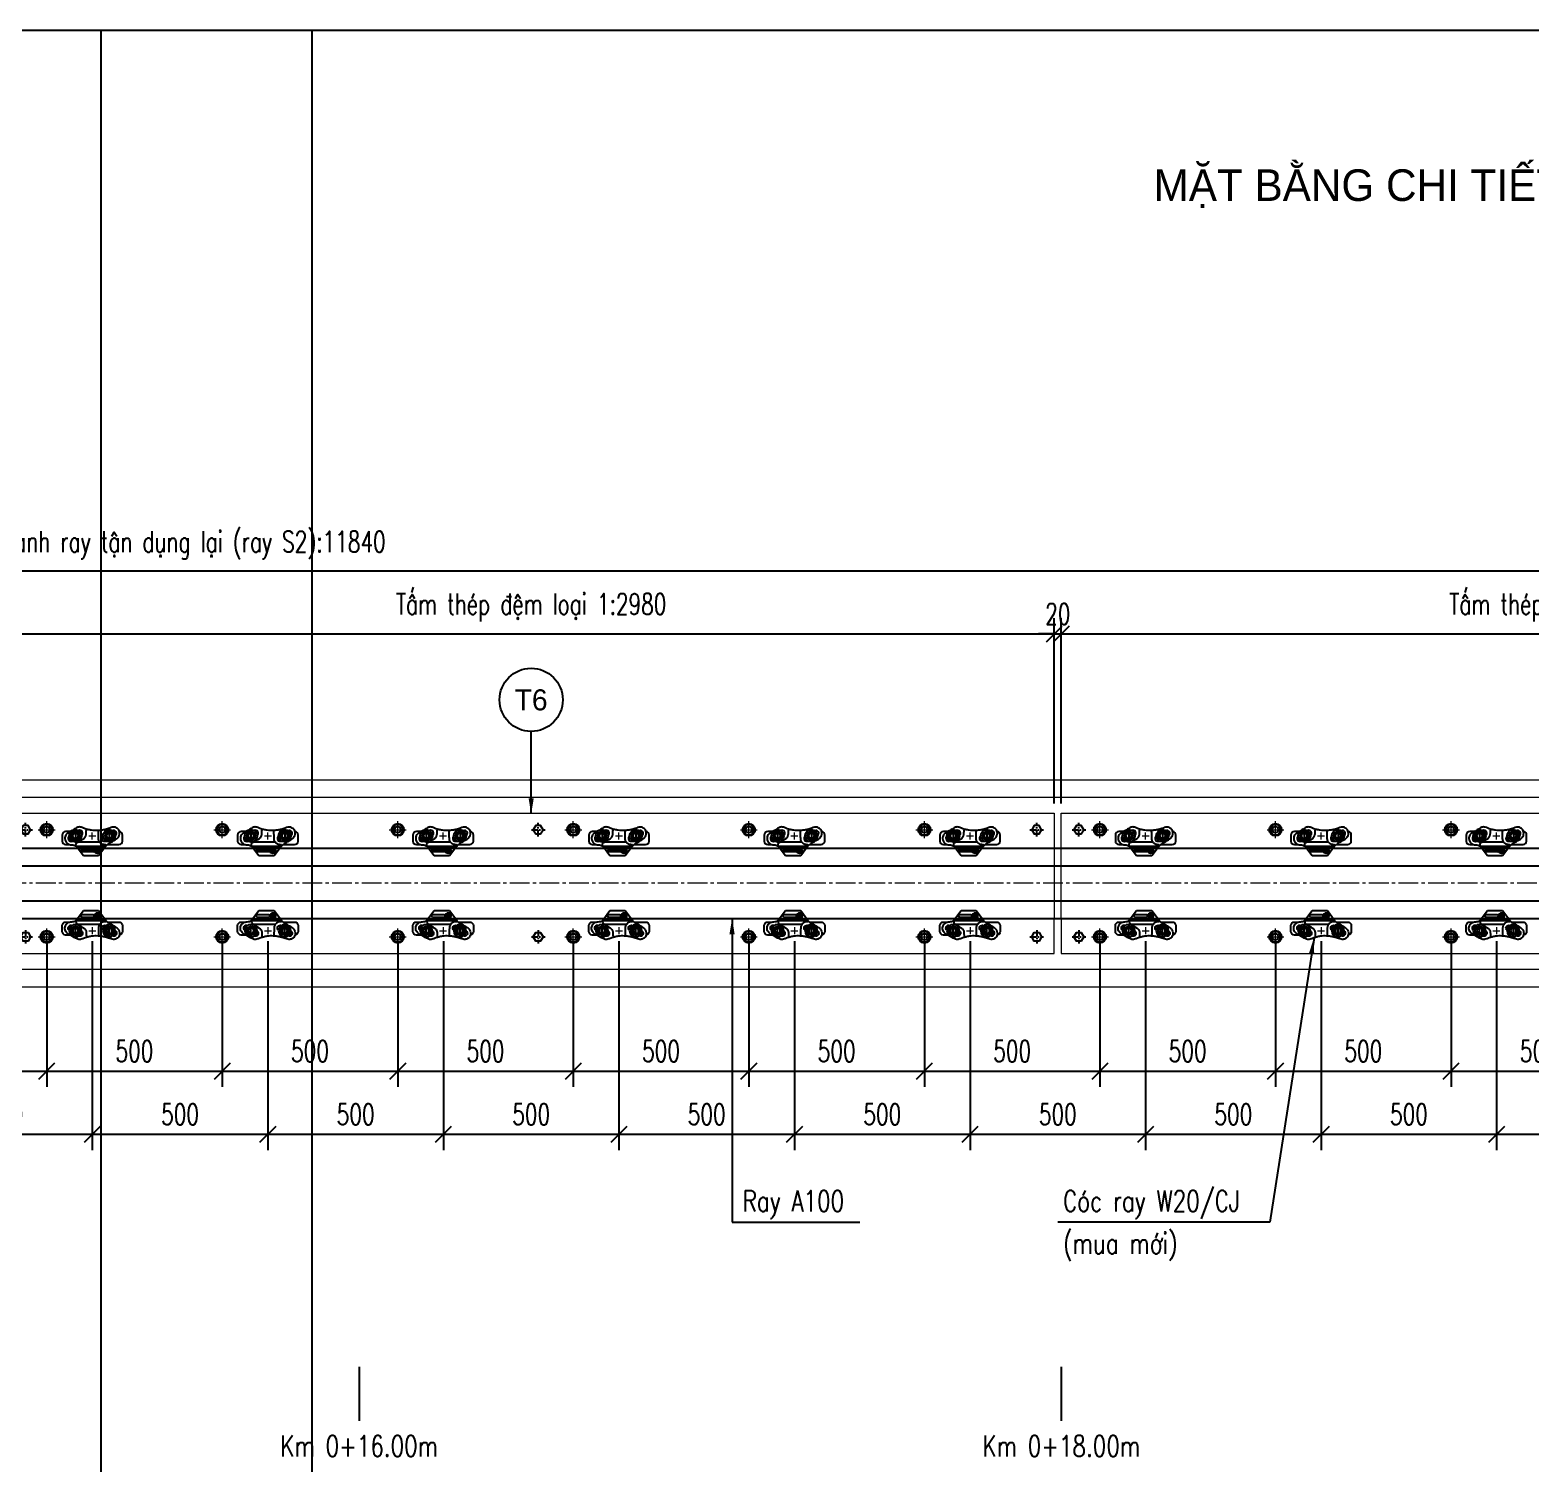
# Model space of a CAD drawing. Header units: millimetres. Extents: x 105795 to 260623, y -660711 to -234400.
# Drawn here: x 150627 to 154899, y -316960 to -312877 of the extents above; entities that cross this region are included whole.
import ezdxf
from ezdxf.enums import TextEntityAlignment as Align

# ---------------------------------------------------------------- set-up
doc = ezdxf.new("R2010")
doc.units = ezdxf.units.MM
doc.header["$LTSCALE"] = 150
doc.header["$MEASUREMENT"] = 0
doc.linetypes.add('CENTER', pattern=[2, 1.25, -0.25, 0.25, -0.25])
doc.linetypes.add('CENTER2', pattern=[1.125, 0.75, -0.125, 0.125, -0.125])
doc.layers.get('Defpoints').update_dxf_attribs({"color": 255})
for name, color, linetype in [('Bulong chinh cao do', 7, 'Continuous'), ('GhichuLytrinh', 2, 'Continuous'), ('PART', 3, 'Continuous'), ('Ray moi', 1, 'Continuous'), ('T-Dim', 8, 'Continuous'), ('T-Hatch', 8, 'Continuous'), ('T-Thay', 3, 'Continuous'), ('T-Truc', 13, 'CENTER2'), ('Tam thep dem', 2, 'Continuous'), ('TEXT', 4, 'Continuous')]:
    doc.layers.add(name, color=color, linetype=linetype)
doc.styles.add('HOA', font='VHAVAN.TTF', dxfattribs={"width": 0.85})
doc.styles.add('THUONG', font='vnsimple.shx', dxfattribs={"width": 0.75})
doc.styles.add('vnsimple', font='vnsimple.shx', dxfattribs={"width": 0.7})
doc.dimstyles.new('30L', dxfattribs={"dimscale": 300, "dimtxt": 0.2, "dimasz": 0.15, "dimexe": 0.15, "dimexo": 0.1, "dimgap": 0.09, "dimtad": 1, "dimdsep": 46, "dimtxsty": 'vnsimple', "dimblk": 'OBLIQUE', "dimcen": 0.09, "dimdle": 0.1, "dimclrd": 256, "dimclre": 256, "dimclrt": 3, "dimadec": 0, "dimazin": 0, "dimtfac": 1, "dimtix": 1, "dimtmove": 1, "dimatfit": 3, "dimfxl": 1, "dimtolj": 1, "dimtzin": 0, "dimarcsym": 0})

# ---------------------------------------------------------------- blocks, each defined once
blk = doc.blocks.new('Bulong M16 chinh cao do')
at = {"layer": 'Bulong chinh cao do', "lineweight": -3}
blk.add_lwpolyline([(-13.9, 0), (-6.9, -12), (6.9, -12), (13.9, 0), (6.9, 12), (-6.9, 12)], close=True, dxfattribs=at)
at = {"layer": 'T-Truc', "color": 250, "linetype": 'CENTER', "lineweight": -3, "ltscale": 0.1}
for p, q in [((-19.4, 0), (19.4, 0)), ((0, -19.4), (0, 19.4))]:
    blk.add_line(p, q, dxfattribs=at)
blk = doc.blocks.new('BU LONG')
at = {"layer": 'PART', "color": 2, "linetype": 'ByBlock', "lineweight": 9, "ltscale": 0.1}
for p, q in [((587039.7, -184944.2), (587087.7, -184944.2)), ((587063.7, -184968.2), (587063.7, -184920.2))]:
    blk.add_line(p, q, dxfattribs=at)
at = {"layer": 'PART', "color": 8, "linetype": 'Continuous'}
blk.add_lwpolyline([(587055.4, -184929.8), (587047.1, -184944.2), (587055.4, -184958.6), (587072.1, -184958.6), (587080.4, -184944.2), (587072.1, -184929.8)], close=True, dxfattribs=at)
at = {"layer": 'PART', "color": 2, "linetype": 'Continuous'}
for radius in [17.6, 8.8]:
    blk.add_circle((587063.7, -184944.2), radius, dxfattribs=at)
blk = doc.blocks.new('coc1')
at = {"layer": 'T-Dim', "color": 8}
for p, q in [((252148.7, -30911), (252131.7, -30911)), ((252158.7, -30953.7), (252158.7, -30921)), ((252163.3, -30958.5), (252191, -30979.2)), ((252191, -30979.2), (252191, -31022.5)), ((252121.7, -31059.7), (252121.7, -31073)), ((252191, -31022.5), (252163.3, -31043.3)), ((252131.7, -31083), (252148.7, -31083)), ((252158.7, -31073), (252158.7, -31062.1))]:
    blk.add_line(p, q, dxfattribs=at)
at = {"layer": 'T-Dim', "color": 250}
for p, q in [((252126.1, -30948.7), (252141.5, -30948.7)), ((252151.5, -30976.2), (252151.5, -31038.5)), ((252171.9, -30984.6), (252171.2, -30984.6)), ((252171.2, -30984.6), (252171.3, -30985.4)), ((252172.9, -31027.2), (252172.9, -30993.4)), ((252174.9, -30991.4), (252177.5, -30991.4)), ((252177.5, -30983), (252175.9, -30983)), ((252175.9, -30983), (252175.9, -30984.6)), ((252175.9, -30985.9), (252175.9, -30987.5)), ((252177.5, -30987.5), (252175.9, -30987.5)), ((252177.8, -30983.6), (252177.8, -30984.6)), ((252177.8, -30986.9), (252177.8, -30985.9)), ((252178.3, -30984.6), (252178.4, -30984.6)), ((252179.5, -30993.4), (252179.5, -31027.2)), ((252181.8, -30986.4), (252181.8, -30984)), ((252126.3, -31045.1), (252141.7, -31045.1)), ((252174.9, -31029.2), (252177.5, -31029.2))]:
    blk.add_line(p, q, dxfattribs=at)
for points in [[(252147.6, -30948.5), (252140.6, -30936.7), (252126.7, -30936.8), (252120, -30948.9), (252127.1, -30960.8), (252140.9, -30960.6)], [(252147.9, -31044.8), (252140.8, -31033), (252127, -31033.1), (252120.2, -31045.2), (252127.3, -31057.1), (252141.1, -31056.9)]]:
    blk.add_lwpolyline(points, close=True, dxfattribs=at)
blk.add_lwpolyline([(252172.3, -30985.9), (252171.8, -30985.9, -0.402189), (252171.3, -30985.4, -0.402189)], format="xyb", dxfattribs=at)
for points in [[(252171.8, -30984.6), (252171.9, -30984.6)], [(252178.3, -30985.9), (252172.3, -30985.9)], [(252174.6, -30984.6), (252178.3, -30984.6)], [(252178.1, -30984.6), (252179.1, -30984.6)], [(252179.1, -30985.9), (252178.3, -30985.9)]]:
    blk.add_lwpolyline(points, dxfattribs=at)
for centre, radius in [((252133.8, -30949.1), 17.5), ((252133.8, -30948.7), 12), ((252133.8, -30948.7), 8.21), ((252133.8, -30948.7), 7.72), ((252176.2, -30982.5), 7.99), ((252134, -31045.1), 17.7), ((252134, -31045.1), 12), ((252134, -31045.1), 8.58), ((252134, -31045.1), 7.72)]:
    blk.add_circle(centre, radius, dxfattribs=at)
for centre, radius, start, end in [((252126.7, -30936.2), 8.21, 33.8579, 204.33), ((252141.3, -30961.6), 8.21, 217.2187, 24.4659), ((252174.7, -30980.6), 4.86, 309.8531, 235.0368), ((252174.6, -30981), 3.55, 325.9393, 270.8947), ((252174.9, -30993.4), 2, 90, 180), ((252177.5, -30993.4), 2, 0, 90), ((252178.6, -30983.1), 1.56, 288.3305, 324.0231), ((252179, -30987), 1.05, 31.2028, 83.0416), ((252180.9, -30985.2), 1.54, 51.5074, 129.6961), ((252180.9, -30985.2), 1.54, 230.3039, 308.4926), ((252126.6, -31033), 8.58, 40.2477, 202.8953), ((252126.6, -31033), 8.58, 243.5906, 244.2653), ((252141.2, -31057), 8.58, 221.8793, 20.5324), ((252141.2, -31057), 8.58, 61.7402, 62.4743), ((252174.9, -31027.2), 2, 180, 270), ((252177.5, -31027.2), 2, 270, 0)]:
    blk.add_arc(centre, radius, start, end, dxfattribs=at)
at = {"layer": 'T-Dim', "color": 8}
for centre, radius, start, end in [((252131.7, -30921), 10, 90, 172.7502), ((252148.7, -30921), 10, 0, 90), ((252141.2, -31057), 8.58, 179.9374, 180.02), ((252126.6, -31033), 8.58, 358.8777, 359.7675), ((252131.7, -31073), 10, 180, 270), ((252148.7, -31073), 10, 270, 0)]:
    blk.add_arc(centre, radius, start, end, dxfattribs=at)
blk.add_open_spline([(252163.3, -30958.5), (252160.5, -30956.2), (252157.4, -30952.2), (252153.2, -30944.9), (252142, -30926.5), (252136.6, -30921.3), (252129, -30918.9), (252122.3, -30919.2), (252116.3, -30921.6), (252113.2, -30924.9), (252109.9, -30930.5), (252108.9, -30934.1), (252109, -30939.9), (252111.7, -30947.5), (252113.9, -30953.5), (252116, -30959.9), (252117.8, -30970.7), (252118.9, -30980.9), (252119.3, -30990.5), (252118.4, -30998.7), (252116, -31010.1), (252113.9, -31017.1), (252110.2, -31026.3), (252108.6, -31031.1), (252108.6, -31036), (252110, -31039.8), (252119.9, -31056.7), (252121.7, -31059.6), (252124.1, -31064.1), (252128.6, -31071), (252134.1, -31073.9), (252138.8, -31075.4), (252144.9, -31075), (252151.5, -31072.3), (252157.7, -31065.7), (252158.7, -31062.5), (252159.6, -31055.9), (252160.3, -31048.8), (252161.8, -31045.5), (252162.5, -31044.1), (252163.3, -31043.3)], degree=3, knots=[0.587392, 0.587392, 0.587392, 0.587392, 1, 2, 3, 4, 5, 6, 7, 8, 9, 10, 11, 12, 13, 14, 15, 16, 17, 18, 19, 20, 21, 22, 23, 24, 25, 26, 27, 28, 29, 30, 31, 32, 33, 34, 35, 36, 37, 37.680973, 37.680973, 37.680973, 37.680973], dxfattribs=at)
at = {"layer": 'T-Dim', "color": 250}
for points in [[(252163.2, -31042.6), (252163.2, -31038.2), (252163.3, -31005.4), (252163.3, -30985.6), (252163.2, -30962.7), (252163.3, -30959.6), (252163.1, -30959.1), (252162.1, -30958.4), (252161, -30958.3), (252159.8, -30958.4), (252159.3, -30959.4), (252159.2, -30961.2), (252159, -30964), (252158.6, -30966.7), (252158.2, -30968.6), (252157, -30970.9), (252154.7, -30973.5), (252151.8, -30976), (252149.7, -30977.4), (252146.7, -30978.8), (252142.9, -30979.4), (252130.9, -30979.5), (252124.3, -30979.6), (252121.3, -30979.6), (252118.7, -30979.8)], [(252163.2, -31042.6), (252161.8, -31043.7), (252159.6, -31043.5), (252155.8, -31043.3), (252153.2, -31041), (252149.8, -31036.1), (252145.1, -31027.2), (252143.6, -31024.1), (252141.4, -31020.8), (252138.9, -31018.5), (252135.8, -31016.1), (252132.8, -31014.9), (252130.3, -31014.2), (252119.9, -31014.1), (252117.4, -31014.1), (252115.3, -31012.2)], [(252177.8, -30983.6), (252177.8, -30983.2), (252177.7, -30983), (252177.5, -30983)], [(252177.8, -30986.9), (252177.8, -30987.3), (252177.7, -30987.5), (252177.5, -30987.5)]]:
    blk.add_open_spline(points, degree=3, dxfattribs=at)
at = {"layer": 'T-Truc', "color": 250, "lineweight": 9, "ltscale": 30}
for p, q in [((252144, -30997), (252124, -30997)), ((252134, -31007), (252134, -30987))]:
    blk.add_line(p, q, dxfattribs=at)
blk = doc.blocks.new('mnmnbvmnbvmnbmnbbn')
at = {"layer": 'Tam thep dem', "lineweight": 9, "ltscale": 0.5}
for points in [[(0, -300), (0, 0), (2980, 0), (2980, -300)], [(0, -300), (0, -400), (2980, -400), (2980, -300)]]:
    blk.add_lwpolyline(points, dxfattribs=at)
at = {"layer": 'Bulong chinh cao do', "linetype": 'Continuous'}
for p in [(50, -47.5), (1510, -47.5), (2930, -47.5)]:
    blk.add_blockref('Bulong M16 chinh cao do', p, dxfattribs=at)
at = {"layer": 'Bulong chinh cao do', "linetype": 'Continuous', "xscale": -1, "rotation": 180}
for p in [(50, -352.5), (1510, -352.5), (2930, -352.5)]:
    blk.add_blockref('Bulong M16 chinh cao do', p, dxfattribs=at)
at = {"layer": 'PART', "linetype": 'Continuous'}
for p in [(-586953.7, 184896.7), (-586453.7, 184896.7), (-585953.7, 184896.7), (-585453.7, 184896.7), (-584953.7, 184896.7), (-584453.7, 184896.7), (-586953.7, 184591.7), (-586453.7, 184591.7), (-585953.7, 184591.7), (-585453.7, 184591.7), (-584953.7, 184591.7), (-584453.7, 184591.7)]:
    blk.add_blockref('BU LONG', p, dxfattribs=at)
at = {"layer": 'T-Dim', "rotation": 270}
for p in [(31237, 252069), (31737, 252069), (32236.3, 252069, 616), (32737, 252069), (33237, 252069), (33737, 252069)]:
    blk.add_blockref('coc1', p, dxfattribs=at)
at = {"layer": 'T-Dim', "xscale": -1, "rotation": 270}
for p in [(31237, -252469), (31737, -252469), (32236.3, -252469, 616), (32737, -252469), (33237, -252469), (33737, -252469)]:
    blk.add_blockref('coc1', p, dxfattribs=at)
blk = doc.blocks.new('_Oblique')
at = {"color": 0, "linetype": 'ByBlock', "lineweight": -2}
blk.add_line((-0.5, -0.5), (0.5, 0.5), dxfattribs=at)
blk = doc.blocks.new('*D113')
at = {"layer": 'Defpoints', "color": 0, "linetype": 'Continuous', "transparency": 16777216}
for p in [(150174.5, -315447.7), (150674.5, -315447.7), (150674.5, -315841.7)]:
    blk.add_point(p, dxfattribs=at)
at = {"layer": 'T-Dim', "linetype": 'Continuous', "lineweight": -2, "transparency": 16777216}
for p, q in [((150174.5, -315477.7), (150174.5, -315886.7)), ((150674.5, -315477.7), (150674.5, -315886.7)), ((150144.5, -315841.7), (150704.5, -315841.7))]:
    blk.add_line(p, q, dxfattribs=at)
at = {"layer": 'T-Dim', "linetype": 'Continuous', "lineweight": -2, "transparency": 16777216, "xscale": 45, "yscale": 45, "zscale": 45, "rotation": 180}
blk.add_blockref('_Oblique', (150174.5, -315841.7), dxfattribs=at)
at = {"layer": 'T-Dim', "linetype": 'Continuous', "lineweight": -2, "transparency": 16777216, "xscale": 45, "yscale": 45, "zscale": 45}
blk.add_blockref('_Oblique', (150674.5, -315841.7), dxfattribs=at)
at = {"layer": 'T-Dim', "color": 3, "linetype": 'Continuous', "transparency": 16777216, "insert": (150424.5, -315784.7), "char_height": 60, "attachment_point": 5, "style": 'vnsimple'}
blk.add_mtext('\\A1;500', dxfattribs=at)
blk = doc.blocks.new('*D114')
at = {"layer": 'Defpoints', "color": 0, "linetype": 'Continuous', "transparency": 16777216}
for p in [(150304.5, -315441.6), (150804.5, -315441.6), (150304.5, -316021.7)]:
    blk.add_point(p, dxfattribs=at)
at = {"layer": 'T-Dim', "linetype": 'Continuous', "lineweight": -2, "transparency": 16777216}
for p, q in [((150304.5, -315471.6), (150304.5, -316066.7)), ((150804.5, -315471.6), (150804.5, -316066.7)), ((150834.5, -316021.7), (150274.5, -316021.7))]:
    blk.add_line(p, q, dxfattribs=at)
at = {"layer": 'T-Dim', "linetype": 'Continuous', "lineweight": -2, "transparency": 16777216, "xscale": 45, "yscale": 45, "zscale": 45, "rotation": 180}
blk.add_blockref('_Oblique', (150304.5, -316021.7), dxfattribs=at)
at = {"layer": 'T-Dim', "linetype": 'Continuous', "lineweight": -2, "transparency": 16777216, "xscale": 45, "yscale": 45, "zscale": 45}
blk.add_blockref('_Oblique', (150804.5, -316021.7), dxfattribs=at)
at = {"layer": 'T-Dim', "color": 3, "linetype": 'Continuous', "transparency": 16777216, "insert": (150554.5, -315964.7), "char_height": 60, "attachment_point": 5, "style": 'vnsimple'}
blk.add_mtext('\\A1;500', dxfattribs=at)
blk = doc.blocks.new('*D115')
at = {"layer": 'Defpoints', "color": 0, "linetype": 'Continuous', "transparency": 16777216}
for p in [(150674.5, -315447.7), (151174.5, -315447.7), (151174.5, -315841.7)]:
    blk.add_point(p, dxfattribs=at)
at = {"layer": 'T-Dim', "linetype": 'Continuous', "lineweight": -2, "transparency": 16777216}
for p, q in [((150674.5, -315477.7), (150674.5, -315886.7)), ((151174.5, -315477.7), (151174.5, -315886.7)), ((150644.5, -315841.7), (151204.5, -315841.7))]:
    blk.add_line(p, q, dxfattribs=at)
at = {"layer": 'T-Dim', "linetype": 'Continuous', "lineweight": -2, "transparency": 16777216, "xscale": 45, "yscale": 45, "zscale": 45, "rotation": 180}
blk.add_blockref('_Oblique', (150674.5, -315841.7), dxfattribs=at)
at = {"layer": 'T-Dim', "linetype": 'Continuous', "lineweight": -2, "transparency": 16777216, "xscale": 45, "yscale": 45, "zscale": 45}
blk.add_blockref('_Oblique', (151174.5, -315841.7), dxfattribs=at)
at = {"layer": 'T-Dim', "color": 3, "linetype": 'Continuous', "transparency": 16777216, "insert": (150924.5, -315784.7), "char_height": 60, "attachment_point": 5, "style": 'vnsimple'}
blk.add_mtext('\\A1;500', dxfattribs=at)
blk = doc.blocks.new('*D116')
at = {"layer": 'Defpoints', "color": 0, "linetype": 'Continuous', "transparency": 16777216}
for p in [(150804.5, -315441.6), (151304.5, -315441.6), (150804.5, -316021.7)]:
    blk.add_point(p, dxfattribs=at)
at = {"layer": 'T-Dim', "linetype": 'Continuous', "lineweight": -2, "transparency": 16777216}
for p, q in [((150804.5, -315471.6), (150804.5, -316066.7)), ((151304.5, -315471.6), (151304.5, -316066.7)), ((151334.5, -316021.7), (150774.5, -316021.7))]:
    blk.add_line(p, q, dxfattribs=at)
at = {"layer": 'T-Dim', "linetype": 'Continuous', "lineweight": -2, "transparency": 16777216, "xscale": 45, "yscale": 45, "zscale": 45, "rotation": 180}
blk.add_blockref('_Oblique', (150804.5, -316021.7), dxfattribs=at)
at = {"layer": 'T-Dim', "linetype": 'Continuous', "lineweight": -2, "transparency": 16777216, "xscale": 45, "yscale": 45, "zscale": 45}
blk.add_blockref('_Oblique', (151304.5, -316021.7), dxfattribs=at)
at = {"layer": 'T-Dim', "color": 3, "linetype": 'Continuous', "transparency": 16777216, "insert": (151054.5, -315964.7), "char_height": 60, "attachment_point": 5, "style": 'vnsimple'}
blk.add_mtext('\\A1;500', dxfattribs=at)
blk = doc.blocks.new('*D117')
at = {"layer": 'Defpoints', "color": 0, "linetype": 'Continuous', "transparency": 16777216}
for p in [(151174.5, -315447.7), (151674.5, -315447.7), (151674.5, -315841.7)]:
    blk.add_point(p, dxfattribs=at)
at = {"layer": 'T-Dim', "linetype": 'Continuous', "lineweight": -2, "transparency": 16777216}
for p, q in [((151174.5, -315477.7), (151174.5, -315886.7)), ((151674.5, -315477.7), (151674.5, -315886.7)), ((151144.5, -315841.7), (151704.5, -315841.7))]:
    blk.add_line(p, q, dxfattribs=at)
at = {"layer": 'T-Dim', "linetype": 'Continuous', "lineweight": -2, "transparency": 16777216, "xscale": 45, "yscale": 45, "zscale": 45, "rotation": 180}
blk.add_blockref('_Oblique', (151174.5, -315841.7), dxfattribs=at)
at = {"layer": 'T-Dim', "linetype": 'Continuous', "lineweight": -2, "transparency": 16777216, "xscale": 45, "yscale": 45, "zscale": 45}
blk.add_blockref('_Oblique', (151674.5, -315841.7), dxfattribs=at)
at = {"layer": 'T-Dim', "color": 3, "linetype": 'Continuous', "transparency": 16777216, "insert": (151424.5, -315784.7), "char_height": 60, "attachment_point": 5, "style": 'vnsimple'}
blk.add_mtext('\\A1;500', dxfattribs=at)
blk = doc.blocks.new('*D118')
at = {"layer": 'Defpoints', "color": 0, "linetype": 'Continuous', "transparency": 16777216}
for p in [(151304.5, -315441.6), (151804.5, -315441.6), (151304.5, -316021.7)]:
    blk.add_point(p, dxfattribs=at)
at = {"layer": 'T-Dim', "linetype": 'Continuous', "lineweight": -2, "transparency": 16777216}
for p, q in [((151304.5, -315471.6), (151304.5, -316066.7)), ((151804.5, -315471.6), (151804.5, -316066.7)), ((151834.5, -316021.7), (151274.5, -316021.7))]:
    blk.add_line(p, q, dxfattribs=at)
at = {"layer": 'T-Dim', "linetype": 'Continuous', "lineweight": -2, "transparency": 16777216, "xscale": 45, "yscale": 45, "zscale": 45, "rotation": 180}
blk.add_blockref('_Oblique', (151304.5, -316021.7), dxfattribs=at)
at = {"layer": 'T-Dim', "linetype": 'Continuous', "lineweight": -2, "transparency": 16777216, "xscale": 45, "yscale": 45, "zscale": 45}
blk.add_blockref('_Oblique', (151804.5, -316021.7), dxfattribs=at)
at = {"layer": 'T-Dim', "color": 3, "linetype": 'Continuous', "transparency": 16777216, "insert": (151554.5, -315964.7), "char_height": 60, "attachment_point": 5, "style": 'vnsimple'}
blk.add_mtext('\\A1;500', dxfattribs=at)
blk = doc.blocks.new('*D119')
at = {"layer": 'Defpoints', "color": 0, "linetype": 'Continuous', "transparency": 16777216}
for p in [(151674.5, -315447.7), (152174.5, -315447.7), (152174.5, -315841.7)]:
    blk.add_point(p, dxfattribs=at)
at = {"layer": 'T-Dim', "linetype": 'Continuous', "lineweight": -2, "transparency": 16777216}
for p, q in [((151674.5, -315477.7), (151674.5, -315886.7)), ((152174.5, -315477.7), (152174.5, -315886.7)), ((151644.5, -315841.7), (152204.5, -315841.7))]:
    blk.add_line(p, q, dxfattribs=at)
at = {"layer": 'T-Dim', "linetype": 'Continuous', "lineweight": -2, "transparency": 16777216, "xscale": 45, "yscale": 45, "zscale": 45, "rotation": 180}
blk.add_blockref('_Oblique', (151674.5, -315841.7), dxfattribs=at)
at = {"layer": 'T-Dim', "linetype": 'Continuous', "lineweight": -2, "transparency": 16777216, "xscale": 45, "yscale": 45, "zscale": 45}
blk.add_blockref('_Oblique', (152174.5, -315841.7), dxfattribs=at)
at = {"layer": 'T-Dim', "color": 3, "linetype": 'Continuous', "transparency": 16777216, "insert": (151924.5, -315784.7), "char_height": 60, "attachment_point": 5, "style": 'vnsimple'}
blk.add_mtext('\\A1;500', dxfattribs=at)
blk = doc.blocks.new('*D120')
at = {"layer": 'Defpoints', "color": 0, "linetype": 'Continuous', "transparency": 16777216}
for p in [(151804.5, -315441.6), (152304.5, -315441.6), (151804.5, -316021.7)]:
    blk.add_point(p, dxfattribs=at)
at = {"layer": 'T-Dim', "linetype": 'Continuous', "lineweight": -2, "transparency": 16777216}
for p, q in [((151804.5, -315471.6), (151804.5, -316066.7)), ((152304.5, -315471.6), (152304.5, -316066.7)), ((152334.5, -316021.7), (151774.5, -316021.7))]:
    blk.add_line(p, q, dxfattribs=at)
at = {"layer": 'T-Dim', "linetype": 'Continuous', "lineweight": -2, "transparency": 16777216, "xscale": 45, "yscale": 45, "zscale": 45, "rotation": 180}
blk.add_blockref('_Oblique', (151804.5, -316021.7), dxfattribs=at)
at = {"layer": 'T-Dim', "linetype": 'Continuous', "lineweight": -2, "transparency": 16777216, "xscale": 45, "yscale": 45, "zscale": 45}
blk.add_blockref('_Oblique', (152304.5, -316021.7), dxfattribs=at)
at = {"layer": 'T-Dim', "color": 3, "linetype": 'Continuous', "transparency": 16777216, "insert": (152054.5, -315964.7), "char_height": 60, "attachment_point": 5, "style": 'vnsimple'}
blk.add_mtext('\\A1;500', dxfattribs=at)
blk = doc.blocks.new('*D121')
at = {"layer": 'Defpoints', "color": 0, "linetype": 'Continuous', "transparency": 16777216}
for p in [(152174.5, -315447.7), (152674.5, -315447.7), (152674.5, -315841.7)]:
    blk.add_point(p, dxfattribs=at)
at = {"layer": 'T-Dim', "linetype": 'Continuous', "lineweight": -2, "transparency": 16777216}
for p, q in [((152174.5, -315477.7), (152174.5, -315886.7)), ((152674.5, -315477.7), (152674.5, -315886.7)), ((152144.5, -315841.7), (152704.5, -315841.7))]:
    blk.add_line(p, q, dxfattribs=at)
at = {"layer": 'T-Dim', "linetype": 'Continuous', "lineweight": -2, "transparency": 16777216, "xscale": 45, "yscale": 45, "zscale": 45, "rotation": 180}
blk.add_blockref('_Oblique', (152174.5, -315841.7), dxfattribs=at)
at = {"layer": 'T-Dim', "linetype": 'Continuous', "lineweight": -2, "transparency": 16777216, "xscale": 45, "yscale": 45, "zscale": 45}
blk.add_blockref('_Oblique', (152674.5, -315841.7), dxfattribs=at)
at = {"layer": 'T-Dim', "color": 3, "linetype": 'Continuous', "transparency": 16777216, "insert": (152424.5, -315784.7), "char_height": 60, "attachment_point": 5, "style": 'vnsimple'}
blk.add_mtext('\\A1;500', dxfattribs=at)
blk = doc.blocks.new('*D122')
at = {"layer": 'Defpoints', "color": 0, "linetype": 'Continuous', "transparency": 16777216}
for p in [(152304.5, -315441.6), (152804.5, -315441.6), (152304.5, -316021.7)]:
    blk.add_point(p, dxfattribs=at)
at = {"layer": 'T-Dim', "linetype": 'Continuous', "lineweight": -2, "transparency": 16777216}
for p, q in [((152304.5, -315471.6), (152304.5, -316066.7)), ((152804.5, -315471.6), (152804.5, -316066.7)), ((152834.5, -316021.7), (152274.5, -316021.7))]:
    blk.add_line(p, q, dxfattribs=at)
at = {"layer": 'T-Dim', "linetype": 'Continuous', "lineweight": -2, "transparency": 16777216, "xscale": 45, "yscale": 45, "zscale": 45, "rotation": 180}
blk.add_blockref('_Oblique', (152304.5, -316021.7), dxfattribs=at)
at = {"layer": 'T-Dim', "linetype": 'Continuous', "lineweight": -2, "transparency": 16777216, "xscale": 45, "yscale": 45, "zscale": 45}
blk.add_blockref('_Oblique', (152804.5, -316021.7), dxfattribs=at)
at = {"layer": 'T-Dim', "color": 3, "linetype": 'Continuous', "transparency": 16777216, "insert": (152554.5, -315964.7), "char_height": 60, "attachment_point": 5, "style": 'vnsimple'}
blk.add_mtext('\\A1;500', dxfattribs=at)
blk = doc.blocks.new('*D123')
at = {"layer": 'Defpoints', "color": 0, "linetype": 'Continuous', "transparency": 16777216}
for p in [(152674.5, -315447.7), (153174.5, -315447.7), (153174.5, -315841.7)]:
    blk.add_point(p, dxfattribs=at)
at = {"layer": 'T-Dim', "linetype": 'Continuous', "lineweight": -2, "transparency": 16777216}
for p, q in [((152674.5, -315477.7), (152674.5, -315886.7)), ((153174.5, -315477.7), (153174.5, -315886.7)), ((152644.5, -315841.7), (153204.5, -315841.7))]:
    blk.add_line(p, q, dxfattribs=at)
at = {"layer": 'T-Dim', "linetype": 'Continuous', "lineweight": -2, "transparency": 16777216, "xscale": 45, "yscale": 45, "zscale": 45, "rotation": 180}
blk.add_blockref('_Oblique', (152674.5, -315841.7), dxfattribs=at)
at = {"layer": 'T-Dim', "linetype": 'Continuous', "lineweight": -2, "transparency": 16777216, "xscale": 45, "yscale": 45, "zscale": 45}
blk.add_blockref('_Oblique', (153174.5, -315841.7), dxfattribs=at)
at = {"layer": 'T-Dim', "color": 3, "linetype": 'Continuous', "transparency": 16777216, "insert": (152924.5, -315784.7), "char_height": 60, "attachment_point": 5, "style": 'vnsimple'}
blk.add_mtext('\\A1;500', dxfattribs=at)
blk = doc.blocks.new('*D124')
at = {"layer": 'Defpoints', "color": 0, "linetype": 'Continuous', "transparency": 16777216}
for p in [(152804.5, -315441.6), (153304.5, -315441.6), (152804.5, -316021.7)]:
    blk.add_point(p, dxfattribs=at)
at = {"layer": 'T-Dim', "linetype": 'Continuous', "lineweight": -2, "transparency": 16777216}
for p, q in [((152804.5, -315471.6), (152804.5, -316066.7)), ((153304.5, -315471.6), (153304.5, -316066.7)), ((153334.5, -316021.7), (152774.5, -316021.7))]:
    blk.add_line(p, q, dxfattribs=at)
at = {"layer": 'T-Dim', "linetype": 'Continuous', "lineweight": -2, "transparency": 16777216, "xscale": 45, "yscale": 45, "zscale": 45, "rotation": 180}
blk.add_blockref('_Oblique', (152804.5, -316021.7), dxfattribs=at)
at = {"layer": 'T-Dim', "linetype": 'Continuous', "lineweight": -2, "transparency": 16777216, "xscale": 45, "yscale": 45, "zscale": 45}
blk.add_blockref('_Oblique', (153304.5, -316021.7), dxfattribs=at)
at = {"layer": 'T-Dim', "color": 3, "linetype": 'Continuous', "transparency": 16777216, "insert": (153054.5, -315964.7), "char_height": 60, "attachment_point": 5, "style": 'vnsimple'}
blk.add_mtext('\\A1;500', dxfattribs=at)
blk = doc.blocks.new('*D125')
at = {"layer": 'Defpoints', "color": 0, "linetype": 'Continuous', "transparency": 16777216}
for p in [(153174.5, -315447.7), (153674.5, -315447.7), (153674.5, -315841.7)]:
    blk.add_point(p, dxfattribs=at)
at = {"layer": 'T-Dim', "linetype": 'Continuous', "lineweight": -2, "transparency": 16777216}
for p, q in [((153174.5, -315477.7), (153174.5, -315886.7)), ((153674.5, -315477.7), (153674.5, -315886.7)), ((153144.5, -315841.7), (153704.5, -315841.7))]:
    blk.add_line(p, q, dxfattribs=at)
at = {"layer": 'T-Dim', "linetype": 'Continuous', "lineweight": -2, "transparency": 16777216, "xscale": 45, "yscale": 45, "zscale": 45, "rotation": 180}
blk.add_blockref('_Oblique', (153174.5, -315841.7), dxfattribs=at)
at = {"layer": 'T-Dim', "linetype": 'Continuous', "lineweight": -2, "transparency": 16777216, "xscale": 45, "yscale": 45, "zscale": 45}
blk.add_blockref('_Oblique', (153674.5, -315841.7), dxfattribs=at)
at = {"layer": 'T-Dim', "color": 3, "linetype": 'Continuous', "transparency": 16777216, "insert": (153424.5, -315784.7), "char_height": 60, "attachment_point": 5, "style": 'vnsimple'}
blk.add_mtext('\\A1;500', dxfattribs=at)
blk = doc.blocks.new('*D126')
at = {"layer": 'Defpoints', "color": 0, "linetype": 'Continuous', "transparency": 16777216}
for p in [(153304.5, -315441.6), (153804.5, -315441.6), (153304.5, -316021.7)]:
    blk.add_point(p, dxfattribs=at)
at = {"layer": 'T-Dim', "linetype": 'Continuous', "lineweight": -2, "transparency": 16777216}
for p, q in [((153304.5, -315471.6), (153304.5, -316066.7)), ((153804.5, -315471.6), (153804.5, -316066.7)), ((153834.5, -316021.7), (153274.5, -316021.7))]:
    blk.add_line(p, q, dxfattribs=at)
at = {"layer": 'T-Dim', "linetype": 'Continuous', "lineweight": -2, "transparency": 16777216, "xscale": 45, "yscale": 45, "zscale": 45, "rotation": 180}
blk.add_blockref('_Oblique', (153304.5, -316021.7), dxfattribs=at)
at = {"layer": 'T-Dim', "linetype": 'Continuous', "lineweight": -2, "transparency": 16777216, "xscale": 45, "yscale": 45, "zscale": 45}
blk.add_blockref('_Oblique', (153804.5, -316021.7), dxfattribs=at)
at = {"layer": 'T-Dim', "color": 3, "linetype": 'Continuous', "transparency": 16777216, "insert": (153554.5, -315964.7), "char_height": 60, "attachment_point": 5, "style": 'vnsimple'}
blk.add_mtext('\\A1;500', dxfattribs=at)
blk = doc.blocks.new('*D127')
at = {"layer": 'Defpoints', "color": 0, "linetype": 'Continuous', "transparency": 16777216}
for p in [(153674.5, -315447.7), (154174.5, -315447.7), (154174.5, -315841.7)]:
    blk.add_point(p, dxfattribs=at)
at = {"layer": 'T-Dim', "linetype": 'Continuous', "lineweight": -2, "transparency": 16777216}
for p, q in [((153674.5, -315477.7), (153674.5, -315886.7)), ((154174.5, -315477.7), (154174.5, -315886.7)), ((153644.5, -315841.7), (154204.5, -315841.7))]:
    blk.add_line(p, q, dxfattribs=at)
at = {"layer": 'T-Dim', "linetype": 'Continuous', "lineweight": -2, "transparency": 16777216, "xscale": 45, "yscale": 45, "zscale": 45, "rotation": 180}
blk.add_blockref('_Oblique', (153674.5, -315841.7), dxfattribs=at)
at = {"layer": 'T-Dim', "linetype": 'Continuous', "lineweight": -2, "transparency": 16777216, "xscale": 45, "yscale": 45, "zscale": 45}
blk.add_blockref('_Oblique', (154174.5, -315841.7), dxfattribs=at)
at = {"layer": 'T-Dim', "color": 3, "linetype": 'Continuous', "transparency": 16777216, "insert": (153924.5, -315784.7), "char_height": 60, "attachment_point": 5, "style": 'vnsimple'}
blk.add_mtext('\\A1;500', dxfattribs=at)
blk = doc.blocks.new('*D128')
at = {"layer": 'Defpoints', "color": 0, "linetype": 'Continuous', "transparency": 16777216}
for p in [(153804.5, -315441.6), (154304.5, -315441.6), (153804.5, -316021.7)]:
    blk.add_point(p, dxfattribs=at)
at = {"layer": 'T-Dim', "linetype": 'Continuous', "lineweight": -2, "transparency": 16777216}
for p, q in [((153804.5, -315471.6), (153804.5, -316066.7)), ((154304.5, -315471.6), (154304.5, -316066.7)), ((154334.5, -316021.7), (153774.5, -316021.7))]:
    blk.add_line(p, q, dxfattribs=at)
at = {"layer": 'T-Dim', "linetype": 'Continuous', "lineweight": -2, "transparency": 16777216, "xscale": 45, "yscale": 45, "zscale": 45, "rotation": 180}
blk.add_blockref('_Oblique', (153804.5, -316021.7), dxfattribs=at)
at = {"layer": 'T-Dim', "linetype": 'Continuous', "lineweight": -2, "transparency": 16777216, "xscale": 45, "yscale": 45, "zscale": 45}
blk.add_blockref('_Oblique', (154304.5, -316021.7), dxfattribs=at)
at = {"layer": 'T-Dim', "color": 3, "linetype": 'Continuous', "transparency": 16777216, "insert": (154054.5, -315964.7), "char_height": 60, "attachment_point": 5, "style": 'vnsimple'}
blk.add_mtext('\\A1;500', dxfattribs=at)
blk = doc.blocks.new('*D129')
at = {"layer": 'Defpoints', "color": 0, "linetype": 'Continuous', "transparency": 16777216}
for p in [(154174.5, -315447.7), (154674.5, -315447.7), (154674.5, -315841.7)]:
    blk.add_point(p, dxfattribs=at)
at = {"layer": 'T-Dim', "linetype": 'Continuous', "lineweight": -2, "transparency": 16777216}
for p, q in [((154174.5, -315477.7), (154174.5, -315886.7)), ((154674.5, -315477.7), (154674.5, -315886.7)), ((154144.5, -315841.7), (154704.5, -315841.7))]:
    blk.add_line(p, q, dxfattribs=at)
at = {"layer": 'T-Dim', "linetype": 'Continuous', "lineweight": -2, "transparency": 16777216, "xscale": 45, "yscale": 45, "zscale": 45, "rotation": 180}
blk.add_blockref('_Oblique', (154174.5, -315841.7), dxfattribs=at)
at = {"layer": 'T-Dim', "linetype": 'Continuous', "lineweight": -2, "transparency": 16777216, "xscale": 45, "yscale": 45, "zscale": 45}
blk.add_blockref('_Oblique', (154674.5, -315841.7), dxfattribs=at)
at = {"layer": 'T-Dim', "color": 3, "linetype": 'Continuous', "transparency": 16777216, "insert": (154424.5, -315784.7), "char_height": 60, "attachment_point": 5, "style": 'vnsimple'}
blk.add_mtext('\\A1;500', dxfattribs=at)
blk = doc.blocks.new('*D130')
at = {"layer": 'Defpoints', "color": 0, "linetype": 'Continuous', "transparency": 16777216}
for p in [(154304.5, -315441.6), (154804.5, -315441.6), (154304.5, -316021.7)]:
    blk.add_point(p, dxfattribs=at)
at = {"layer": 'T-Dim', "linetype": 'Continuous', "lineweight": -2, "transparency": 16777216}
for p, q in [((154304.5, -315471.6), (154304.5, -316066.7)), ((154804.5, -315471.6), (154804.5, -316066.7)), ((154834.5, -316021.7), (154274.5, -316021.7))]:
    blk.add_line(p, q, dxfattribs=at)
at = {"layer": 'T-Dim', "linetype": 'Continuous', "lineweight": -2, "transparency": 16777216, "xscale": 45, "yscale": 45, "zscale": 45, "rotation": 180}
blk.add_blockref('_Oblique', (154304.5, -316021.7), dxfattribs=at)
at = {"layer": 'T-Dim', "linetype": 'Continuous', "lineweight": -2, "transparency": 16777216, "xscale": 45, "yscale": 45, "zscale": 45}
blk.add_blockref('_Oblique', (154804.5, -316021.7), dxfattribs=at)
at = {"layer": 'T-Dim', "color": 3, "linetype": 'Continuous', "transparency": 16777216, "insert": (154554.5, -315964.7), "char_height": 60, "attachment_point": 5, "style": 'vnsimple'}
blk.add_mtext('\\A1;500', dxfattribs=at)
blk = doc.blocks.new('*D131')
at = {"layer": 'Defpoints', "color": 0, "linetype": 'Continuous', "transparency": 16777216}
for p in [(154674.5, -315447.7), (155174.5, -315447.7), (155174.5, -315841.7)]:
    blk.add_point(p, dxfattribs=at)
at = {"layer": 'T-Dim', "linetype": 'Continuous', "lineweight": -2, "transparency": 16777216}
for p, q in [((154674.5, -315477.7), (154674.5, -315886.7)), ((155174.5, -315477.7), (155174.5, -315886.7)), ((154644.5, -315841.7), (155204.5, -315841.7))]:
    blk.add_line(p, q, dxfattribs=at)
at = {"layer": 'T-Dim', "linetype": 'Continuous', "lineweight": -2, "transparency": 16777216, "xscale": 45, "yscale": 45, "zscale": 45, "rotation": 180}
blk.add_blockref('_Oblique', (154674.5, -315841.7), dxfattribs=at)
at = {"layer": 'T-Dim', "linetype": 'Continuous', "lineweight": -2, "transparency": 16777216, "xscale": 45, "yscale": 45, "zscale": 45}
blk.add_blockref('_Oblique', (155174.5, -315841.7), dxfattribs=at)
at = {"layer": 'T-Dim', "color": 3, "linetype": 'Continuous', "transparency": 16777216, "insert": (154924.5, -315784.7), "char_height": 60, "attachment_point": 5, "style": 'vnsimple'}
blk.add_mtext('\\A1;500', dxfattribs=at)
blk = doc.blocks.new('*D132')
at = {"layer": 'Defpoints', "color": 0, "linetype": 'Continuous', "transparency": 16777216}
for p in [(154804.5, -315441.6), (155304.5, -315441.6), (154804.5, -316021.7)]:
    blk.add_point(p, dxfattribs=at)
at = {"layer": 'T-Dim', "linetype": 'Continuous', "lineweight": -2, "transparency": 16777216}
for p, q in [((154804.5, -315471.6), (154804.5, -316066.7)), ((155304.5, -315471.6), (155304.5, -316066.7)), ((155334.5, -316021.7), (154774.5, -316021.7))]:
    blk.add_line(p, q, dxfattribs=at)
at = {"layer": 'T-Dim', "linetype": 'Continuous', "lineweight": -2, "transparency": 16777216, "xscale": 45, "yscale": 45, "zscale": 45, "rotation": 180}
blk.add_blockref('_Oblique', (154804.5, -316021.7), dxfattribs=at)
at = {"layer": 'T-Dim', "linetype": 'Continuous', "lineweight": -2, "transparency": 16777216, "xscale": 45, "yscale": 45, "zscale": 45}
blk.add_blockref('_Oblique', (155304.5, -316021.7), dxfattribs=at)
at = {"layer": 'T-Dim', "color": 3, "linetype": 'Continuous', "transparency": 16777216, "insert": (155054.5, -315964.7), "char_height": 60, "attachment_point": 5, "style": 'vnsimple'}
blk.add_mtext('\\A1;500', dxfattribs=at)
blk = doc.blocks.new('*D459')
at = {"layer": 'Defpoints', "color": 0, "transparency": 16777216}
for p in [(153544.5, -314596.7), (150564.5, -315109.4), (153544.5, -315109.4)]:
    blk.add_point(p, dxfattribs=at)
at = {"layer": 'T-Dim', "lineweight": -2, "transparency": 16777216}
for p, q in [((150564.5, -315079.4), (150564.5, -314551.7)), ((153544.5, -315079.4), (153544.5, -314551.7)), ((150534.5, -314596.7), (153574.5, -314596.7))]:
    blk.add_line(p, q, dxfattribs=at)
at = {"layer": 'T-Dim', "lineweight": -2, "transparency": 16777216, "xscale": 45, "yscale": 45, "zscale": 45, "rotation": 180}
blk.add_blockref('_Oblique', (150564.5, -314596.7), dxfattribs=at)
at = {"layer": 'T-Dim', "lineweight": -2, "transparency": 16777216, "xscale": 45, "yscale": 45, "zscale": 45}
blk.add_blockref('_Oblique', (153544.5, -314596.7), dxfattribs=at)
at = {"layer": 'T-Dim', "color": 3, "transparency": 16777216, "insert": (152054.5, -314521.1), "char_height": 60, "attachment_point": 5, "style": 'vnsimple'}
blk.add_mtext('\\A1;TÊm thÐp ®Öm lo¹i 1:2980', dxfattribs=at)
blk = doc.blocks.new('*D460')
at = {"layer": 'Defpoints', "color": 0, "linetype": 'Continuous', "transparency": 16777216}
for p in [(153564.5, -314596.7), (153544.5, -315106.7), (153564.5, -315106.7)]:
    blk.add_point(p, dxfattribs=at)
at = {"layer": 'T-Dim', "linetype": 'Continuous', "lineweight": -2, "transparency": 16777216}
for p, q in [((153544.5, -315076.7), (153544.5, -314551.7)), ((153564.5, -315076.7), (153564.5, -314551.7)), ((153544.5, -314596.7), (153499.5, -314596.7)), ((153544.5, -314596.7), (153564.5, -314596.7)), ((153564.5, -314596.7), (153609.5, -314596.7))]:
    blk.add_line(p, q, dxfattribs=at)
at = {"layer": 'T-Dim', "linetype": 'Continuous', "lineweight": -2, "transparency": 16777216, "xscale": 45, "yscale": 45, "zscale": 45}
blk.add_blockref('_Oblique', (153544.5, -314596.7), dxfattribs=at)
at = {"layer": 'T-Dim', "linetype": 'Continuous', "lineweight": -2, "transparency": 16777216, "xscale": 45, "yscale": 45, "zscale": 45, "rotation": 180}
blk.add_blockref('_Oblique', (153564.5, -314596.7), dxfattribs=at)
at = {"layer": 'T-Dim', "color": 3, "linetype": 'Continuous', "transparency": 16777216, "insert": (153554.5, -314539.7), "char_height": 60, "attachment_point": 5, "style": 'vnsimple'}
blk.add_mtext('\\A1;20', dxfattribs=at)
blk = doc.blocks.new('*D461')
at = {"layer": 'Defpoints', "color": 0, "transparency": 16777216}
for p in [(156544.5, -314596.7), (153564.5, -315109.4), (156544.5, -315109.4)]:
    blk.add_point(p, dxfattribs=at)
at = {"layer": 'T-Dim', "lineweight": -2, "transparency": 16777216}
for p, q in [((153564.5, -315079.4), (153564.5, -314551.7)), ((156544.5, -315079.4), (156544.5, -314551.7)), ((153534.5, -314596.7), (156574.5, -314596.7))]:
    blk.add_line(p, q, dxfattribs=at)
at = {"layer": 'T-Dim', "lineweight": -2, "transparency": 16777216, "xscale": 45, "yscale": 45, "zscale": 45, "rotation": 180}
blk.add_blockref('_Oblique', (153564.5, -314596.7), dxfattribs=at)
at = {"layer": 'T-Dim', "lineweight": -2, "transparency": 16777216, "xscale": 45, "yscale": 45, "zscale": 45}
blk.add_blockref('_Oblique', (156544.5, -314596.7), dxfattribs=at)
at = {"layer": 'T-Dim', "color": 3, "transparency": 16777216, "insert": (155054.5, -314521.1), "char_height": 60, "attachment_point": 5, "style": 'vnsimple'}
blk.add_mtext('\\A1;TÊm thÐp ®Öm lo¹i 1:2980', dxfattribs=at)
blk = doc.blocks.new('*D542')
at = {"layer": 'Defpoints', "color": 0, "transparency": 16777216}
for p in [(156999.5, -314416.7), (145159.5, -315206.7), (156999.5, -315206.7)]:
    blk.add_point(p, dxfattribs=at)
at = {"layer": 'T-Hatch', "lineweight": -2, "transparency": 16777216}
for p, q in [((145159.5, -315176.7), (145159.5, -314371.7)), ((156999.5, -315176.7), (156999.5, -314371.7)), ((145129.5, -314416.7), (157029.5, -314416.7))]:
    blk.add_line(p, q, dxfattribs=at)
at = {"layer": 'T-Hatch', "lineweight": -2, "transparency": 16777216, "xscale": 45, "yscale": 45, "zscale": 45, "rotation": 180}
blk.add_blockref('_Oblique', (145159.5, -314416.7), dxfattribs=at)
at = {"layer": 'T-Hatch', "lineweight": -2, "transparency": 16777216, "xscale": 45, "yscale": 45, "zscale": 45}
blk.add_blockref('_Oblique', (156999.5, -314416.7), dxfattribs=at)
at = {"layer": 'T-Hatch', "color": 3, "transparency": 16777216, "insert": (151079.5, -314344), "char_height": 60, "attachment_point": 5, "style": 'vnsimple'}
blk.add_mtext('\\A1;Thanh ray tËn dông l¹i (ray S2):11840', dxfattribs=at)
blk = doc.blocks.new('Chi dan')
at = {"layer": 'T-Dim'}
blk.add_leader([(0, -245), (0, -10)], dimstyle='30L', override={"dimgap": 0.09, "dimtad": 0}, dxfattribs=at)
blk.add_wipeout([(68.5, 138.4), (60.6, 146.5), (51.8, 153.6), (42.2, 159.5), (31.9, 164.2), (21.1, 167.5), (10, 169.4), (-1.3, 170), (-12.6, 169.1), (-23.7, 166.8), (-34.4, 163.2), (-44.5, 158.2), (-54, 152), (-62.6, 144.7), (-70.2, 136.3), (-76.7, 127.1), (-82, 117.1), (-86, 106.5), (-88.6, 95.5), (-89.9, 84.3), (-89.7, 73), (-88.1, 61.8), (-85.2, 50.9), (-80.9, 40.5), (-75.3, 30.7), (-68.5, 21.6), (-60.6, 13.5), (-51.8, 6.4), (-42.2, 0.5), (-31.9, -4.2), (-21.1, -7.5), (-10, -9.4), (1.3, -10), (12.6, -9.1), (23.7, -6.8), (34.4, -3.2), (44.5, 1.8), (54, 8), (62.6, 15.3), (70.2, 23.7), (76.7, 32.9), (82, 42.9), (86, 53.5), (88.6, 64.5), (89.9, 75.7), (89.7, 87), (88.1, 98.2), (85.2, 109.1), (80.9, 119.5), (75.3, 129.3)]).dxf.layer = 'T-Dim'
blk.add_circle((0, 80), 90, dxfattribs=at)

msp = doc.modelspace()

# ---------------------------------------------------------------- linework, layer by layer
at = {"layer": 'Defpoints', "linetype": 'Continuous'}
msp.add_lwpolyline([(141679.655, -312876.997), (151429.655, -312876.997), (151429.655, -321276.997), (141679.655, -321276.997)], close=True, dxfattribs=at)
at = {"layer": 'GhichuLytrinh', "color": 8}
for p, q in [((151564.457, -316683.657), (151564.457, -316837.371)), ((153564.457, -316683.657), (153564.457, -316837.371))]:
    msp.add_line(p, q, dxfattribs=at)
at = {"layer": 'Ray moi', "linetype": 'Continuous'}
for p, q in [((145159.457, -315206.746), (156999.457, -315206.746)), ((145159.457, -315256.746), (156999.457, -315256.746)), ((145159.457, -315356.746), (156999.457, -315356.746)), ((145159.457, -315406.746), (156999.457, -315406.746))]:
    msp.add_line(p, q, dxfattribs=at)
at = {"layer": 'T-Thay', "color": 3, "lineweight": 13}
for p, q in [((135564.457, -315011.746), (235524.457, -315011.746)), ((135564.457, -315601.746), (235524.457, -315601.746))]:
    msp.add_line(p, q, dxfattribs=at)
at = {"layer": 'T-Thay', "color": 7, "lineweight": 13}
for p, q in [((135564.457, -315061.746), (235524.457, -315061.746)), ((135564.457, -315551.746), (235524.457, -315551.746))]:
    msp.add_line(p, q, dxfattribs=at)
at = {"layer": 'T-Truc', "lineweight": 9, "ltscale": 0.5}
msp.add_line((239884.457, -315306.746), (135564.457, -315306.746), dxfattribs=at)

# ---------------------------------------------------------------- block references
at = {"linetype": 'Continuous'}
for p in [(150564.457, -315106.746), (153564.457, -315106.746)]:
    msp.add_blockref('mnmnbvmnbvmnbmnbbn', p, dxfattribs=at)

# ---------------------------------------------------------------- texts
at = {"layer": 'TEXT', "style": 'HOA'}
msp.add_text('mÆt b»ng CHI TIÕT ray cÇn trôc A100 SAU KHI DI DêI (03/12)', height=90, dxfattribs=at).set_placement((155704.655, -313318.75), align=Align.MIDDLE_CENTER)
at = {"layer": 'TEXT', "style": 'THUONG', "width": 0.75}
for s, p in [('Ray A100', (152656.679, -316241.744)), ('Cãc ray W20/CJ', (153569.275, -316241.744)), ('(mua míi)', (153569.275, -316361.744))]:
    msp.add_text(s, height=60, dxfattribs=at).set_placement(p)
for s, p in [('Km 0+16.00m', (151564.457, -316909.332)), ('Km 0+18.00m', (153564.457, -316909.332))]:
    msp.add_text(s, height=60, dxfattribs=at).set_placement(p, align=Align.MIDDLE_CENTER)

# ---------------------------------------------------------------- dimensions: what is measured, and where the dimension line sits
at = {"layer": 'T-Dim'}
dim = msp.add_linear_dim(base=(156544.457, -314596.688), p1=(153564.457, -315109.386), p2=(156544.457, -315109.386), text='TÊm thÐp ®Öm lo¹i 1:<>', dimstyle='30L', dxfattribs=at)
dim.commit()
dim.dimension.update_dxf_attribs({"geometry": '*D461', "text_midpoint": (155054.457, -314521.116)})
at = {"layer": 'T-Dim', "linetype": 'Continuous'}
for base, p1, p2, picture, middle in [((153564.457, -314596.688), (153544.457, -315106.746), (153564.457, -315106.746), '*D460', (153554.457, -314539.688)), ((150674.457, -315841.744), (150174.457, -315447.718), (150674.457, -315447.718), '*D113', (150424.457, -315784.744)), ((150304.457, -316021.744), (150804.457, -315441.561), (150304.457, -315441.561), '*D114', (150554.457, -315964.744)), ((151174.457, -315841.744), (150674.457, -315447.718), (151174.457, -315447.718), '*D115', (150924.457, -315784.744)), ((150804.457, -316021.744), (151304.457, -315441.561), (150804.457, -315441.561), '*D116', (151054.457, -315964.744)), ((151674.457, -315841.744), (151174.457, -315447.718), (151674.457, -315447.718), '*D117', (151424.457, -315784.744)), ((151304.457, -316021.744), (151804.457, -315441.561), (151304.457, -315441.561), '*D118', (151554.457, -315964.744)), ((152174.457, -315841.744), (151674.457, -315447.718), (152174.457, -315447.718), '*D119', (151924.457, -315784.744)), ((151804.457, -316021.744), (152304.457, -315441.561), (151804.457, -315441.561), '*D120', (152054.457, -315964.744)), ((152674.457, -315841.744), (152174.457, -315447.718), (152674.457, -315447.718), '*D121', (152424.457, -315784.744)), ((152304.457, -316021.744), (152804.457, -315441.561), (152304.457, -315441.561), '*D122', (152554.457, -315964.744)), ((153174.457, -315841.744), (152674.457, -315447.718), (153174.457, -315447.718), '*D123', (152924.457, -315784.744)), ((152804.457, -316021.744), (153304.457, -315441.561), (152804.457, -315441.561), '*D124', (153054.457, -315964.744)), ((153674.457, -315841.744), (153174.457, -315447.718), (153674.457, -315447.718), '*D125', (153424.457, -315784.744)), ((153304.457, -316021.744), (153804.457, -315441.561), (153304.457, -315441.561), '*D126', (153554.457, -315964.744)), ((154174.457, -315841.744), (153674.457, -315447.718), (154174.457, -315447.718), '*D127', (153924.457, -315784.744)), ((153804.457, -316021.744), (154304.457, -315441.561), (153804.457, -315441.561), '*D128', (154054.457, -315964.744)), ((154674.457, -315841.744), (154174.457, -315447.718), (154674.457, -315447.718), '*D129', (154424.457, -315784.744)), ((154304.457, -316021.744), (154804.457, -315441.561), (154304.457, -315441.561), '*D130', (154554.457, -315964.744)), ((155174.457, -315841.744), (154674.457, -315447.718), (155174.457, -315447.718), '*D131', (154924.457, -315784.744)), ((154804.457, -316021.744), (155304.457, -315441.561), (154804.457, -315441.561), '*D132', (155054.457, -315964.744))]:
    dim = msp.add_linear_dim(base=base, p1=p1, p2=p2, dimstyle='30L', dxfattribs=at)
    dim.commit()
    dim.dimension.update_dxf_attribs({"geometry": picture, "text_midpoint": middle})

# ---------------------------------------------------------------- leaders
for points in [[(152626.679, -315406.746), (152626.679, -316271.744), (152990.913, -316271.744)], [(154284.321, -315461.818), (154158.561, -316271.744), (153554.16, -316271.744)]]:
    msp.add_leader(points, dimstyle='30L', override={"dimtad": 0}, dxfattribs=at)

# ---------------------------------------------------------------- next in the draw order: block references
at = {"layer": 'T-Dim'}
msp.add_blockref('Chi dan', (152054.457, -314864.386), dxfattribs=at)

# ---------------------------------------------------------------- next in the draw order: linework, layer by layer
at = {"layer": 'Defpoints', "linetype": 'Continuous'}
msp.add_lwpolyline([(150829.655, -312876.997), (160579.655, -312876.997), (160579.655, -321276.997), (150829.655, -321276.997)], close=True, dxfattribs=at)

# ---------------------------------------------------------------- next in the draw order: texts
at = {"layer": 'TEXT', "style": 'HOA'}
msp.add_text('T6', height=60, dxfattribs=at).set_placement((152054.44, -314784.386), align=Align.MIDDLE_CENTER)

# ---------------------------------------------------------------- next in the draw order: dimensions: what is measured, and where the dimension line sits
at = {"layer": 'T-Dim'}
dim = msp.add_linear_dim(base=(153544.457, -314596.688), p1=(150564.457, -315109.386), p2=(153544.457, -315109.386), text='TÊm thÐp ®Öm lo¹i 1:<>', dimstyle='30L', dxfattribs=at)
dim.commit()
dim.dimension.update_dxf_attribs({"geometry": '*D459', "text_midpoint": (152054.457, -314521.116)})
at = {"layer": 'T-Hatch'}
dim = msp.add_linear_dim(base=(156999.457, -314416.688), p1=(145159.457, -315206.746), p2=(156999.457, -315206.746), text='Thanh ray tËn dông l¹i (ray S2):<>', dimstyle='30L', dxfattribs=at)
dim.commit()
dim.dimension.update_dxf_attribs({"geometry": '*D542', "text_midpoint": (151079.457, -314343.974)})

doc.saveas('drawing.dxf')
